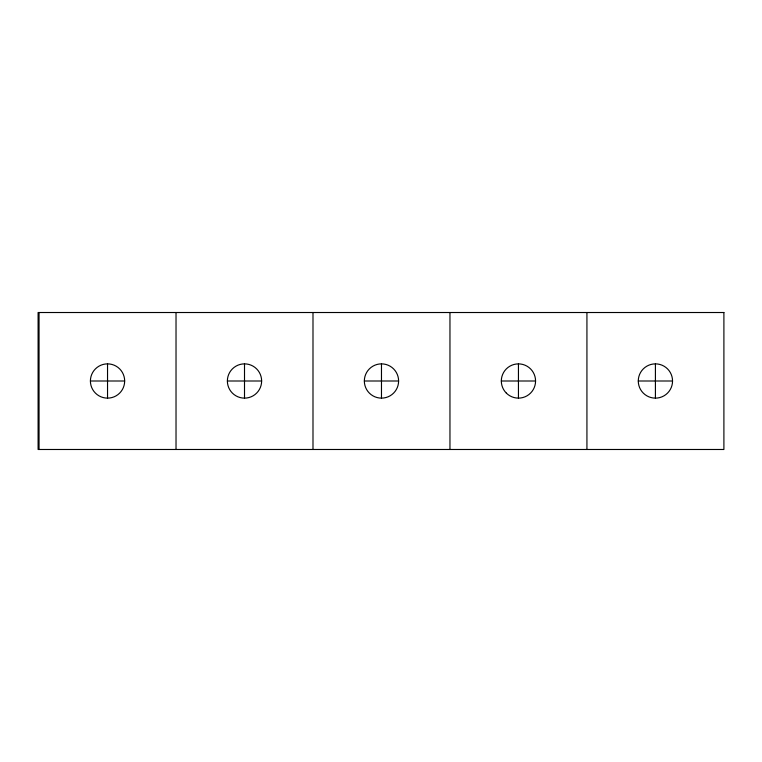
<?xml version="1.0" encoding="UTF-8"?>
<svg xmlns="http://www.w3.org/2000/svg" width="762" height="762" viewBox="0 0 762 762"><rect width="100%" height="100%" fill="white"/><g stroke="black" fill="none" stroke-linecap="round" stroke-linejoin="round"><path stroke-width="1.14" d="M90.421 381L124.663 381A17.116 17.116 0 0 1 98.974 395.83A17.116 17.116 0 0 1 98.974 366.17A17.116 17.116 0 0 1 124.663 381M227.39 381L261.633 381A17.116 17.116 0 0 1 235.944 395.83A17.116 17.116 0 0 1 235.944 366.17A17.116 17.116 0 0 1 261.633 381M364.36 381L398.602 381A17.116 17.116 0 0 0 372.913 366.17A17.116 17.116 0 0 0 372.913 395.83A17.116 17.116 0 0 0 398.602 381M501.329 381L535.572 381M638.299 381L672.541 381A17.116 17.116 0 0 0 646.852 366.17A17.116 17.116 0 0 0 646.852 395.83A17.116 17.116 0 0 0 672.541 381M655.415 363.884L655.415 398.116M586.931 312.515L586.931 449.485M518.446 363.884L518.446 398.116M449.961 312.515L449.961 449.485M381.476 363.884L381.476 398.116M312.992 312.515L312.992 449.485M244.507 363.884L244.507 398.116M176.022 312.515L176.022 449.485M107.537 363.884L107.537 398.116M39.053 312.515L39.053 449.485M723.9 312.515L38.1 312.515L38.1 449.485L723.9 449.485L723.9 312.515M506.339 393.106A17.116 17.116 0 0 0 534.981 385.429A17.116 17.116 0 0 0 514.017 364.465A17.116 17.116 0 0 0 506.339 393.106"/></g></svg>
